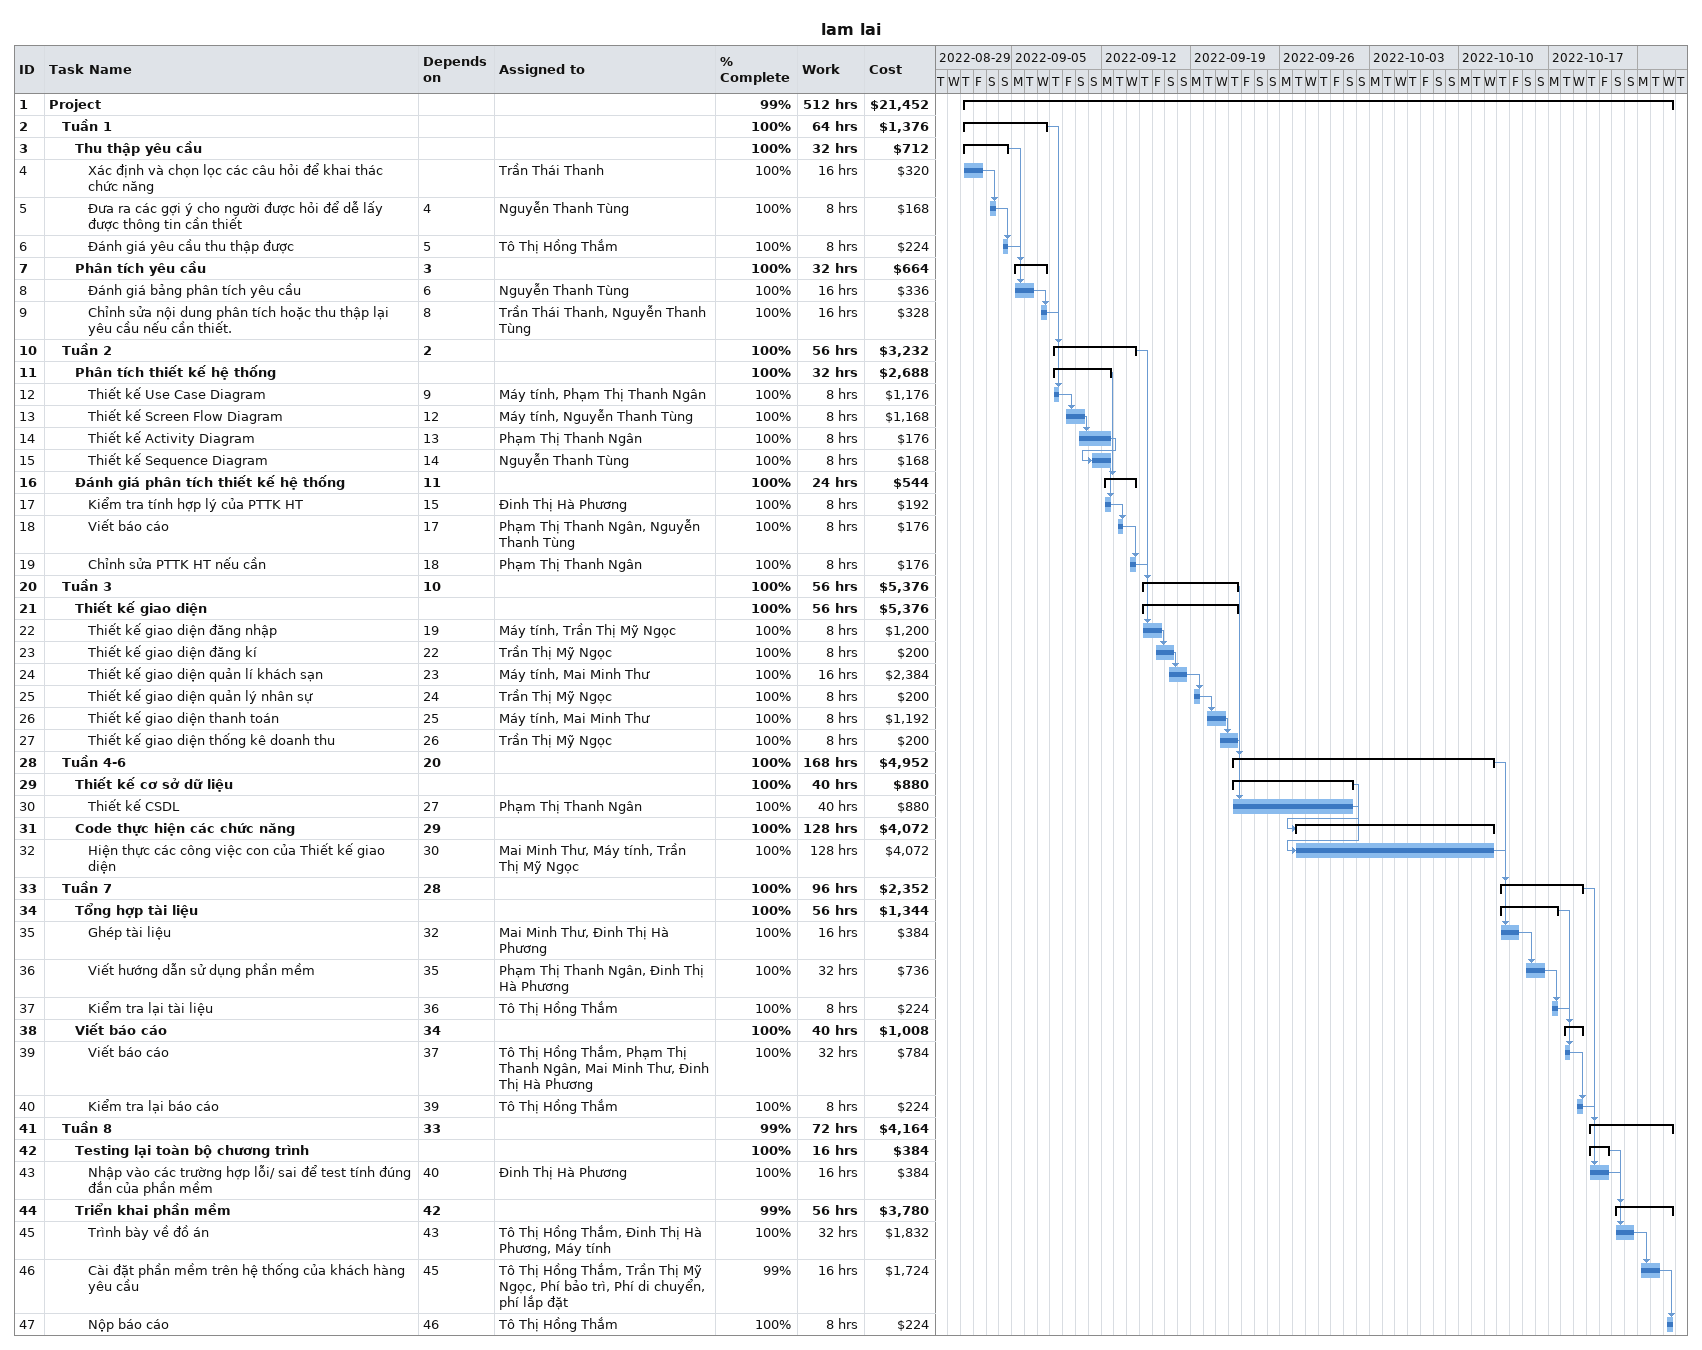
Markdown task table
lam lai

| ID | Level | Task | Start | Finish | Predecessors | Resources | % complete | Work (h) | Cost ($) |
|---|---|---|---|---|---|---|---|---|---|
| 1 | 1 | **Project** | 2022-09-01 | 2022-10-26 |  |  | 99 | 512 | 21452 |
| 2 | 2 | **Tuần 1** | 2022-09-01 | 2022-09-07 |  |  | 100 | 64 | 1376 |
| 3 | 3 | **Thu thập yêu cầu** | 2022-09-01 | 2022-09-04 |  |  | 100 | 32 | 712 |
| 4 | 4 | Xác định và chọn lọc các câu hỏi để khai thác chức năng | 2022-09-01 | 2022-09-02 |  | Trần Thái Thanh | 100 | 16 | 320 |
| 5 | 4 | Đưa ra các gợi ý cho người được hỏi để dễ lấy được thông tin cần thiết | 2022-09-03 | 2022-09-03 | 4 | Nguyễn Thanh Tùng | 100 | 8 | 168 |
| 6 | 4 | Đánh giá yêu cầu thu thập được | 2022-09-04 | 2022-09-04 | 5 | Tô Thị Hồng Thắm | 100 | 8 | 224 |
| 7 | 3 | **Phân tích yêu cầu** | 2022-09-05 | 2022-09-07 | 3 |  | 100 | 32 | 664 |
| 8 | 4 | Đánh giá bảng phân tích yêu cầu | 2022-09-05 | 2022-09-06 | 6 | Nguyễn Thanh Tùng | 100 | 16 | 336 |
| 9 | 4 | Chỉnh sửa nội dung phân tích hoặc thu thập lại yêu cầu nếu cần thiết. | 2022-09-07 | 2022-09-07 | 8 | Trần Thái Thanh, Nguyễn Thanh Tùng | 100 | 16 | 328 |
| 10 | 2 | **Tuần 2** | 2022-09-08 | 2022-09-14 | 2 |  | 100 | 56 | 3232 |
| 11 | 3 | **Phân tích thiết kế hệ thống** | 2022-09-08 | 2022-09-12 |  |  | 100 | 32 | 2688 |
| 12 | 4 | Thiết kế Use Case Diagram | 2022-09-08 | 2022-09-08 | 9 | Máy tính, Phạm Thị Thanh Ngân | 100 | 8 | 1176 |
| 13 | 4 | Thiết kế Screen Flow Diagram | 2022-09-09 | 2022-09-10 | 12 | Máy tính, Nguyễn Thanh Tùng | 100 | 8 | 1168 |
| 14 | 4 | Thiết kế Activity Diagram | 2022-09-10 | 2022-09-12 | 13 | Phạm Thị Thanh Ngân | 100 | 8 | 176 |
| 15 | 4 | Thiết kế Sequence Diagram | 2022-09-11 | 2022-09-12 | 14 | Nguyễn Thanh Tùng | 100 | 8 | 168 |
| 16 | 3 | **Đánh giá phân tích thiết kế hệ thống** | 2022-09-12 | 2022-09-14 | 11 |  | 100 | 24 | 544 |
| 17 | 4 | Kiểm tra tính hợp lý của PTTK HT | 2022-09-12 | 2022-09-12 | 15 | Đinh Thị Hà Phương | 100 | 8 | 192 |
| 18 | 4 | Viết báo cáo | 2022-09-13 | 2022-09-13 | 17 | Phạm Thị Thanh Ngân, Nguyễn Thanh Tùng | 100 | 8 | 176 |
| 19 | 4 | Chỉnh sửa PTTK HT nếu cần | 2022-09-14 | 2022-09-14 | 18 | Phạm Thị Thanh Ngân | 100 | 8 | 176 |
| 20 | 2 | **Tuần 3** | 2022-09-15 | 2022-09-22 | 10 |  | 100 | 56 | 5376 |
| 21 | 3 | **Thiết kế giao diện** | 2022-09-15 | 2022-09-22 |  |  | 100 | 56 | 5376 |
| 22 | 4 | Thiết kế giao diện đăng nhập | 2022-09-15 | 2022-09-16 | 19 | Máy tính, Trần Thị Mỹ Ngọc | 100 | 8 | 1200 |
| 23 | 4 | Thiết kế giao diện đăng kí | 2022-09-16 | 2022-09-17 | 22 | Trần Thị Mỹ Ngọc | 100 | 8 | 200 |
| 24 | 4 | Thiết kế giao diện quản lí khách sạn | 2022-09-17 | 2022-09-18 | 23 | Máy tính, Mai Minh Thư | 100 | 16 | 2384 |
| 25 | 4 | Thiết kế giao diện quản lý nhân sự | 2022-09-19 | 2022-09-19 | 24 | Trần Thị Mỹ Ngọc | 100 | 8 | 200 |
| 26 | 4 | Thiết kế giao diện thanh toán | 2022-09-20 | 2022-09-21 | 25 | Máy tính, Mai Minh Thư | 100 | 8 | 1192 |
| 27 | 4 | Thiết kế giao diện thống kê doanh thu | 2022-09-21 | 2022-09-22 | 26 | Trần Thị Mỹ Ngọc | 100 | 8 | 200 |
| 28 | 2 | **Tuần 4-6** | 2022-09-22 | 2022-10-12 | 20 |  | 100 | 168 | 4952 |
| 29 | 3 | **Thiết kế cơ sở dữ liệu** | 2022-09-22 | 2022-10-01 |  |  | 100 | 40 | 880 |
| 30 | 4 | Thiết kế CSDL | 2022-09-22 | 2022-10-01 | 27 | Phạm Thị Thanh Ngân | 100 | 40 | 880 |
| 31 | 3 | **Code thực hiện các chức năng** | 2022-09-27 | 2022-10-12 | 29 |  | 100 | 128 | 4072 |
| 32 | 4 | Hiện thực các công việc con của Thiết kế giao diện | 2022-09-27 | 2022-10-12 | 30 | Mai Minh Thư, Máy tính, Trần Thị Mỹ Ngọc | 100 | 128 | 4072 |
| 33 | 2 | **Tuần 7** | 2022-10-13 | 2022-10-19 | 28 |  | 100 | 96 | 2352 |
| 34 | 3 | **Tổng hợp tài liệu** | 2022-10-13 | 2022-10-17 |  |  | 100 | 56 | 1344 |
| 35 | 4 | Ghép tài liệu | 2022-10-13 | 2022-10-14 | 32 | Mai Minh Thư, Đinh Thị Hà Phương | 100 | 16 | 384 |
| 36 | 4 | Viết hướng dẫn sử dụng phần mềm | 2022-10-15 | 2022-10-16 | 35 | Phạm Thị Thanh Ngân, Đinh Thị Hà Phương | 100 | 32 | 736 |
| 37 | 4 | Kiểm tra lại tài liệu | 2022-10-17 | 2022-10-17 | 36 | Tô Thị Hồng Thắm | 100 | 8 | 224 |
| 38 | 3 | **Viết báo cáo** | 2022-10-18 | 2022-10-19 | 34 |  | 100 | 40 | 1008 |
| 39 | 4 | Viết báo cáo | 2022-10-18 | 2022-10-18 | 37 | Tô Thị Hồng Thắm, Phạm Thị Thanh Ngân, Mai Minh Thư, Đinh Thị Hà Phương | 100 | 32 | 784 |
| 40 | 4 | Kiểm tra lại báo cáo | 2022-10-19 | 2022-10-19 | 39 | Tô Thị Hồng Thắm | 100 | 8 | 224 |
| 41 | 2 | **Tuần 8** | 2022-10-20 | 2022-10-26 | 33 |  | 99 | 72 | 4164 |
| 42 | 3 | **Testing lại toàn bộ chương trình** | 2022-10-20 | 2022-10-21 |  |  | 100 | 16 | 384 |
| 43 | 4 | Nhập vào các trường hợp lỗi/ sai để test tính đúng đắn của phần mềm | 2022-10-20 | 2022-10-21 | 40 | Đinh Thị Hà Phương | 100 | 16 | 384 |
| 44 | 3 | **Triển khai phần mềm** | 2022-10-22 | 2022-10-26 | 42 |  | 99 | 56 | 3780 |
| 45 | 4 | Trình bày về đồ án | 2022-10-22 | 2022-10-23 | 43 | Tô Thị Hồng Thắm, Đinh Thị Hà Phương, Máy tính | 100 | 32 | 1832 |
| 46 | 4 | Cài đặt phần mềm trên hệ thống của khách hàng yêu cầu | 2022-10-24 | 2022-10-25 | 45 | Tô Thị Hồng Thắm, Trần Thị Mỹ Ngọc, Phí bảo trì, Phí di chuyển, phí lắp đặt | 99 | 16 | 1724 |
| 47 | 4 | Nộp báo cáo | 2022-10-26 | 2022-10-26 | 46 | Tô Thị Hồng Thắm | 100 | 8 | 224 |
